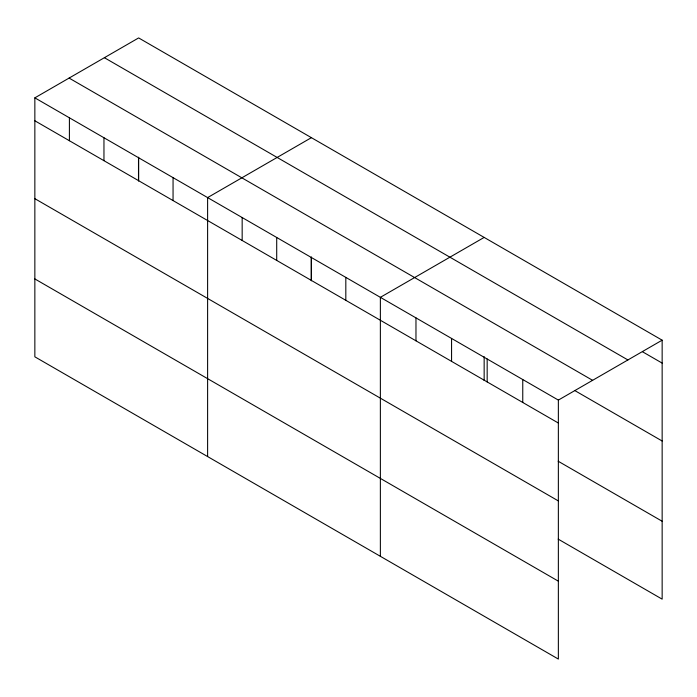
<?xml version="1.0" encoding="UTF-8"?>
<svg xmlns="http://www.w3.org/2000/svg" width="697" height="697" viewBox="0 0 697 697"><rect width="100%" height="100%" fill="white"/><g stroke="black" fill="none" stroke-linecap="round" stroke-linejoin="round"><path stroke-width="1.05" d="M34.85 97.85L558.358 400.095L558.358 659.074L34.85 356.82L34.85 97.85L138.642 37.926L662.15 340.18L662.15 599.15L558.166 539.112M311.393 137.675L207.61 197.591L207.61 456.561M484.154 237.416L380.37 297.331L380.37 556.311M558.358 400.095L662.15 340.18M642.477 351.75L662.15 363.102M104.384 57.703L627.901 359.948M69.099 78.081L592.616 380.327M575.025 390.703L662.15 441.001M34.85 120.781L558.358 423.027M558.166 461.222L662.15 521.251M34.85 198.671L558.358 500.925M34.85 278.931L558.358 581.176M522.759 379.543L522.759 402.474M487.168 358.99L487.168 381.921M484.154 356.672L484.154 380.536M451.569 338.437L451.569 361.368M415.97 317.884L415.97 340.816M345.817 277.389L345.817 300.311M311.393 256.932L311.393 280.795M311.263 257.437L311.263 280.368M276.709 237.485L276.709 260.417M242.164 217.542L242.164 240.474M173.056 177.648L173.056 200.57M138.642 157.191L138.642 181.046M138.503 157.696L138.503 180.628M103.958 137.745L103.958 160.676M69.404 117.802L69.404 140.733"/></g></svg>
